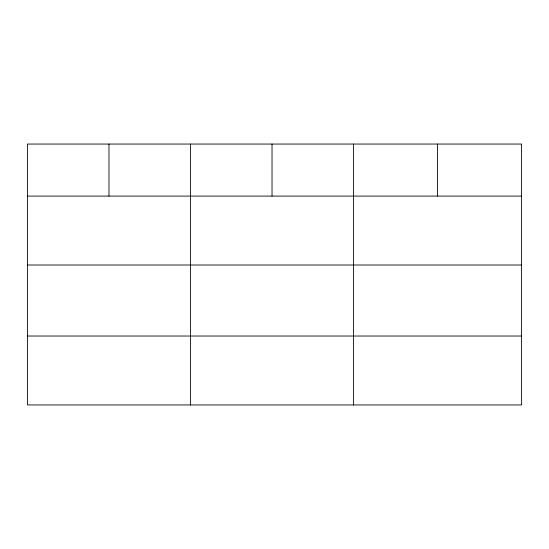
<?xml version="1.0" encoding="UTF-8"?>
<svg xmlns="http://www.w3.org/2000/svg" width="549" height="549" viewBox="0 0 549 549"><rect width="100%" height="100%" fill="white"/><g stroke="black" fill="none" stroke-linecap="round" stroke-linejoin="round"><path stroke-width="0.82" d="M521.55 265.016L521.55 144.051L27.45 144.051L27.45 404.949L521.55 404.949L521.55 265.016L27.45 265.016M27.45 196.089L521.55 196.089M27.45 336.029L521.55 336.029M437.553 144.051L437.553 196.089M353.556 144.051L353.556 404.949M272.029 144.051L272.029 196.089M190.503 144.051L190.503 404.949M108.977 144.051L108.977 196.089"/></g></svg>
